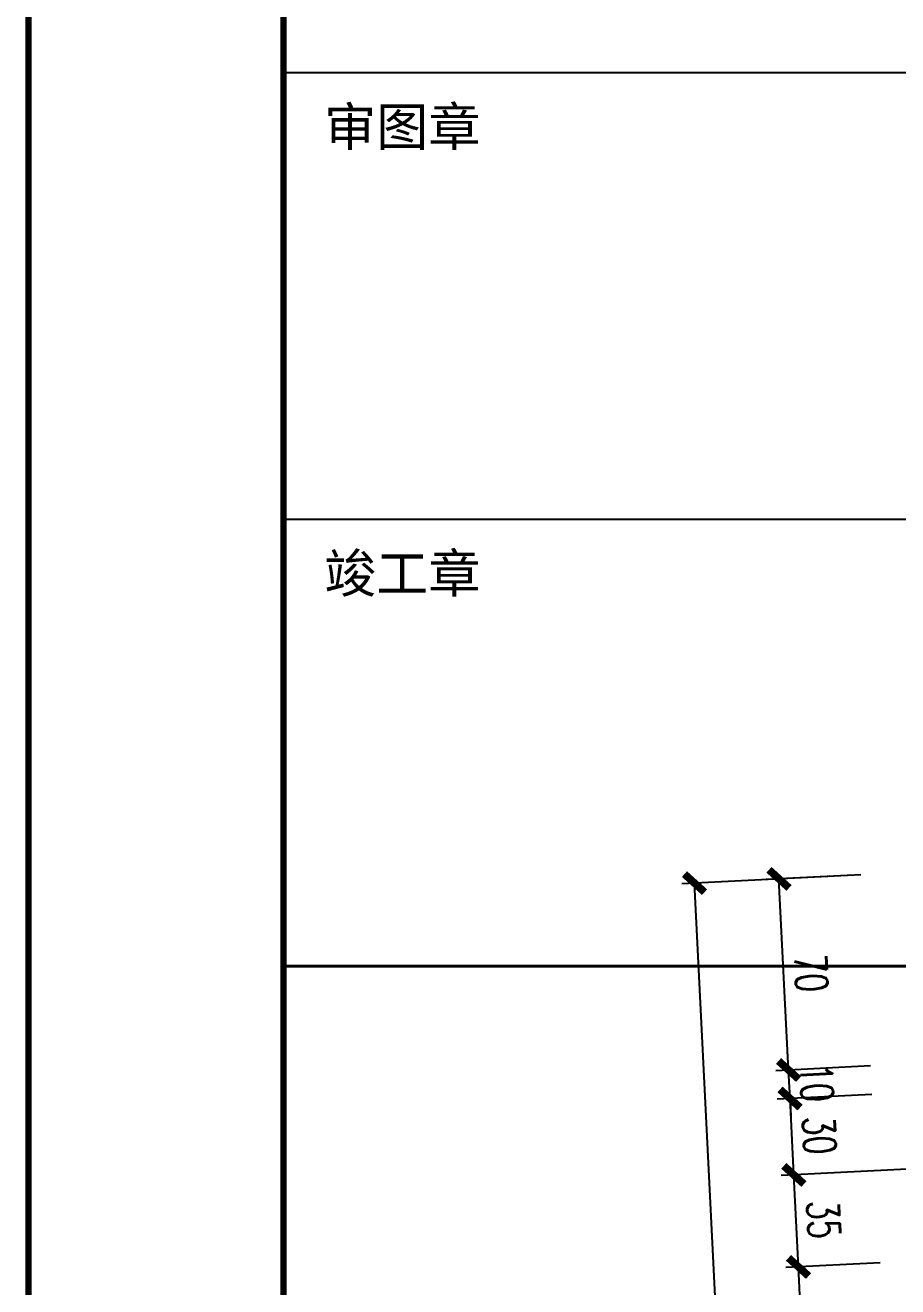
# Model space of a CAD drawing. Extents: x -599358 to 2865263, y -1062760 to 486533.
# Drawn here: x 126063.7 to 126405.9, y -727612.4 to -727118 of the extents above; entities that cross this region are included whole.
import ezdxf
from ezdxf.enums import TextEntityAlignment as Align

# ---------------------------------------------------------------- set-up
doc = ezdxf.new("R2010")
doc.units = 0
doc.layers.add('0-cxFrame', color=155, linetype='Continuous')
doc.layers.add('DIM', color=173, linetype='Continuous')
doc.layers.add('0-cxText', color=131, linetype='Continuous', lineweight=25)
doc.styles.add('cx_tuming', font='simhei.ttf')
doc.styles.add('cx_tuqian1', font='宋体.shx')
doc.styles.add('DHTEXT-1', font='romans.shx', dxfattribs={"width": 0.7, "bigfont": 'chinese.shx'})
doc.styles.add('图框宋体', font='', dxfattribs={"width": 0.75})
doc.styles.add('黑体', font='simhei.ttf')
doc.styles.get('图框宋体').set_extended_font_data('SimSun')
doc.dimstyles.new('ZN5', dxfattribs={"dimscale": 5, "dimtxt": 2.5, "dimasz": 1.5, "dimexe": 1, "dimexo": 2, "dimgap": 0.9, "dimtad": 1, "dimdec": 0, "dimdsep": 46, "dimtxsty": 'DHTEXT-1', "dimblk": 'ARCHTICK', "dimcen": 2.5, "dimclrd": 173, "dimclre": 173, "dimclrt": 7, "dimazin": 2, "dimtfac": 1, "dimtix": 1, "dimtmove": 2, "dimatfit": 3, "dimfxl": 0, "dimarcsym": 0})

# ---------------------------------------------------------------- blocks, each defined once
blk = doc.blocks.new('_ArchTick')
at = {"color": 0, "linetype": 'ByBlock', "const_width": 0.4}
blk.add_lwpolyline([(-0.5, -0.5), (0.5, 0.5)], dxfattribs=at)
blk = doc.blocks.new('*D1848')
at = {"layer": 'Defpoints', "color": 0, "ltscale": 50, "transparency": 16777216}
for p in [(126409.02, -727602.48), (126366.98, -727604.59), (126423.09, -727882.12)]:
    blk.add_point(p, dxfattribs=at)
at = {"layer": 'DIM', "color": 173, "linetype": 'ByBlock', "lineweight": -2, "ltscale": 50, "transparency": 16777216}
for p, q in [((126399.03, -727602.98), (126361.98, -727604.84)), ((126381.05, -727884.24), (126366.98, -727604.59)), ((126413.1, -727882.63), (126376.05, -727884.49))]:
    blk.add_line(p, q, dxfattribs=at)
at = {"layer": 'DIM', "color": 173, "lineweight": -2, "ltscale": 50, "transparency": 16777216, "xscale": 7.499999999999999, "yscale": 7.499999999999999, "zscale": 7.499999999999999}
for p, rotation in [((126366.98, -727604.59), 92.88037755282495), ((126381.05, -727884.24), 272.8803775528249)]:
    blk.add_blockref('_ArchTick', p, dxfattribs=dict(at, rotation=rotation))
at = {"layer": 'DIM', "color": 7, "ltscale": 50, "transparency": 16777216, "insert": (126384.75, -727743.88), "char_height": 12.5, "attachment_point": 5, "rotation": 272.8804, "style": 'DHTEXT-1'}
blk.add_mtext('280', dxfattribs=at)
blk = doc.blocks.new('*D1849')
at = {"layer": 'Defpoints', "color": 0, "ltscale": 50, "transparency": 16777216}
for p in [(126640.64, -727554.68), (126365.16, -727568.54), (126409.02, -727602.48)]:
    blk.add_point(p, dxfattribs=at)
at = {"layer": 'DIM', "color": 173, "linetype": 'ByBlock', "lineweight": -2, "ltscale": 50, "transparency": 16777216}
for p, q in [((126630.65, -727555.18), (126360.17, -727568.79)), ((126366.98, -727604.59), (126365.16, -727568.54)), ((126399.03, -727602.98), (126361.98, -727604.84))]:
    blk.add_line(p, q, dxfattribs=at)
at = {"layer": 'DIM', "color": 173, "lineweight": -2, "ltscale": 50, "transparency": 16777216, "xscale": 7.5, "yscale": 7.5, "zscale": 7.5}
for p, rotation in [((126365.16, -727568.54), 92.88037755283716), ((126366.98, -727604.59), 272.8803775528372)]:
    blk.add_blockref('_ArchTick', p, dxfattribs=dict(at, rotation=rotation))
at = {"layer": 'DIM', "color": 7, "ltscale": 50, "transparency": 16777216, "insert": (126376.8, -727586.03), "char_height": 12.5, "attachment_point": 5, "rotation": 272.8804, "style": 'DHTEXT-1'}
blk.add_mtext('35', dxfattribs=at)
blk = doc.blocks.new('*D1850')
at = {"layer": 'Defpoints', "color": 0, "ltscale": 50, "transparency": 16777216}
for p in [(126363.65, -727538.58), (126405.7, -727536.46), (126640.64, -727554.68)]:
    blk.add_point(p, dxfattribs=at)
at = {"layer": 'DIM', "color": 173, "linetype": 'ByBlock', "lineweight": -2, "ltscale": 50, "transparency": 16777216}
for p, q in [((126395.71, -727536.96), (126358.66, -727538.83)), ((126365.16, -727568.54), (126363.65, -727538.58)), ((126630.65, -727555.18), (126360.17, -727568.79))]:
    blk.add_line(p, q, dxfattribs=at)
at = {"layer": 'DIM', "color": 173, "lineweight": -2, "ltscale": 50, "transparency": 16777216, "xscale": 7.5, "yscale": 7.5, "zscale": 7.5}
for p, rotation in [((126363.65, -727538.58), 92.88037755283716), ((126365.16, -727568.54), 272.8803775528372)]:
    blk.add_blockref('_ArchTick', p, dxfattribs=dict(at, rotation=rotation))
at = {"layer": 'DIM', "color": 7, "ltscale": 50, "transparency": 16777216, "insert": (126375.14, -727553.02), "char_height": 12.5, "attachment_point": 5, "rotation": 272.8804, "style": 'DHTEXT-1'}
blk.add_mtext('30', dxfattribs=at)
blk = doc.blocks.new('*D1851')
at = {"layer": 'Defpoints', "color": 0, "ltscale": 50, "transparency": 16777216}
for p in [(126363.09, -727527.42), (126405.13, -727525.3, 0), (126405.7, -727536.46)]:
    blk.add_point(p, dxfattribs=at)
at = {"layer": 'DIM', "color": 173, "linetype": 'ByBlock', "lineweight": -2, "ltscale": 50, "transparency": 16777216}
for p, q in [((126363.09, -727527.42), (126362.72, -727519.93)), ((126395.15, -727525.81), (126358.1, -727527.67)), ((126363.65, -727538.58), (126363.09, -727527.42)), ((126395.71, -727536.96), (126358.66, -727538.83)), ((126363.65, -727538.58), (126364.03, -727546.07))]:
    blk.add_line(p, q, dxfattribs=at)
at = {"layer": 'DIM', "color": 173, "lineweight": -2, "ltscale": 50, "transparency": 16777216, "xscale": 7.5, "yscale": 7.5, "zscale": 7.5}
for p, rotation in [((126363.09, -727527.42), 272.8803775528372), ((126363.65, -727538.58), 92.88037755283716)]:
    blk.add_blockref('_ArchTick', p, dxfattribs=dict(at, rotation=rotation))
at = {"layer": 'DIM', "color": 7, "ltscale": 50, "transparency": 16777216, "insert": (126374.11, -727532.46), "char_height": 12.5, "attachment_point": 5, "rotation": 272.8804, "style": 'DHTEXT-1'}
blk.add_mtext('10', dxfattribs=at)
blk = doc.blocks.new('*D1852')
at = {"layer": 'Defpoints', "color": 0, "ltscale": 50, "transparency": 16777216}
for p in [(126359.32, -727452.51), (126401.37, -727450.4, 0), (126405.13, -727525.3, 0)]:
    blk.add_point(p, dxfattribs=at)
at = {"layer": 'DIM', "color": 173, "linetype": 'ByBlock', "lineweight": -2, "ltscale": 50, "transparency": 16777216}
for p, q in [((126391.38, -727450.9), (126354.33, -727452.76)), ((126363.09, -727527.42), (126359.32, -727452.51)), ((126395.15, -727525.81), (126358.1, -727527.67))]:
    blk.add_line(p, q, dxfattribs=at)
at = {"layer": 'DIM', "color": 173, "lineweight": -2, "ltscale": 50, "transparency": 16777216, "xscale": 7.5, "yscale": 7.5, "zscale": 7.5}
for p, rotation in [((126359.32, -727452.51), 92.88037755283716), ((126363.09, -727527.42), 272.8803775528372)]:
    blk.add_blockref('_ArchTick', p, dxfattribs=dict(at, rotation=rotation))
at = {"layer": 'DIM', "color": 7, "ltscale": 50, "transparency": 16777216, "insert": (126371.94, -727489.43), "char_height": 12.5, "attachment_point": 5, "rotation": 272.8804, "style": 'DHTEXT-1'}
blk.add_mtext('70', dxfattribs=at)
blk = doc.blocks.new('*D1853')
at = {"layer": 'Defpoints', "color": 0, "ltscale": 50, "transparency": 16777216}
for p in [(126326.19, -727454.18), (126401.37, -727450.4, 0), (126426.61, -727952.03)]:
    blk.add_point(p, dxfattribs=at)
at = {"layer": 'DIM', "color": 173, "linetype": 'ByBlock', "lineweight": -2, "ltscale": 50, "transparency": 16777216}
for p, q in [((126391.38, -727450.9), (126321.2, -727454.43)), ((126351.43, -727955.82), (126326.19, -727454.18)), ((126416.62, -727952.54), (126346.44, -727956.07))]:
    blk.add_line(p, q, dxfattribs=at)
at = {"layer": 'DIM', "color": 173, "lineweight": -2, "ltscale": 50, "transparency": 16777216, "xscale": 7.499999999999999, "yscale": 7.499999999999999, "zscale": 7.499999999999999}
for p, rotation in [((126326.19, -727454.18), 92.88037755282656), ((126351.43, -727955.82), 272.8803775528266)]:
    blk.add_blockref('_ArchTick', p, dxfattribs=dict(at, rotation=rotation))
at = {"layer": 'DIM', "color": 7, "ltscale": 50, "transparency": 16777216, "insert": (126349.55, -727704.46), "char_height": 12.5, "attachment_point": 5, "rotation": 272.8804, "style": 'DHTEXT-1'}
blk.add_mtext('495', dxfattribs=at)
blk = doc.blocks.new('zjcx_lan_xinxi(Dragon)')
for p, q in [((7000, -13700), (0, -13700)), ((7000, -17200), (0, -17200))]:
    blk.add_line(p, q)
at = {"const_width": 25}
blk.add_lwpolyline([(0, -20700), (7000, -20700), (7000, 0), (0, 0)], close=True, dxfattribs=at)
for points in [[(0, -20700), (7000, -20700), (7000, -3200)], [(0, -20700), (7000, -20700)]]:
    blk.add_lwpolyline(points, dxfattribs=at)
at = {"style": '图框宋体'}
for s, p in [('审图章', (318.3, -14271.2)), ('竣工章', (318.3, -17771.2))]:
    blk.add_text(s, height=300, dxfattribs=at).set_placement(p)
blk = doc.blocks.new('T-信息(Dragon)')
at = {"layer": '0-cxFrame'}
blk.add_blockref('zjcx_lan_xinxi(Dragon)', (0, 0), dxfattribs=at)
blk = doc.blocks.new('TK22.A2 L(Dragon)')
at = {"layer": '0-cxFrame', "color": 7, "const_width": 0.5}
blk.add_lwpolyline([(0, 0), (-594, 0), (-594, 420), (0, 420)], close=True, dxfattribs=at)
at = {"layer": '0-cxFrame', "const_width": 0.5}
blk.add_lwpolyline([(-80, 10), (-574, 10), (-574, 410), (-80, 410)], close=True, dxfattribs=at)
at = {"layer": '0-cxFrame', "xscale": 0.01, "yscale": 0.01, "zscale": 0.01}
blk.add_blockref('T-信息(Dragon)', (-574, 410), dxfattribs=at)
at = {"style": '黑体', "flags": 4}
blk.add_attdef('图幅', text='', height=3.3, dxfattribs=at).set_placement((-40, 3), align=Align.RIGHT)
at = {"layer": '0-cxText', "flags": 4}
for tag, height, style, p in [('建设单位', 3.5, 'cx_tuming', (-45, 240)), ('项目名称', 3.5, 'cx_tuming', (-45, 210)), ('子项名称', 3.5, 'cx_tuming', (-45, 180)), ('工程编号', 3.3, 'cx_tuqian1', (-35, 165)), ('图名1', 3.5, 'cx_tuming', (-45, 87)), ('图名2', 3.5, 'cx_tuming', (-45, 79)), ('图名3', 3.5, 'cx_tuming', (-45, 71)), ('出图日期', 3.3, 'cx_tuqian1', (-39, 60)), ('专业', 3.3, 'cx_tuqian1', (-55, 52)), ('图号', 3.3, 'cx_tuqian1', (-55, 44)), ('版次', 3.3, 'cx_tuqian1', (-20, 44))]:
    blk.add_attdef(tag, text='', height=height, dxfattribs=dict(at, style=style)).set_placement(p, align=Align.MIDDLE)
at = {"layer": 'Defpoints', "color": 6, "flags": 4}
for tag, height, style, p in [('tufu', 3.3, '黑体', (-12, 12)), ('dwfname', 4, 'cx_tuqian1', (-80, 3))]:
    blk.add_attdef(tag, text='', height=height, dxfattribs=dict(at, style=style)).set_placement(p, align=Align.RIGHT)

msp = doc.modelspace()

# ---------------------------------------------------------------- block references
at = {"layer": '0-cxFrame', "xscale": 5, "yscale": 5, "zscale": 5}
msp.add_blockref('TK22.A2 L(Dragon)', (129034.99, -728501.71), dxfattribs=at)

# ---------------------------------------------------------------- dimensions: what is measured, and where the dimension line sits
at = {"layer": 'DIM', "ltscale": 50}
dim = msp.add_aligned_dim(p1=(126426.61, -727952.03, 0), p2=(126401.37, -727450.4, 0), distance=75.27, text='495', dimstyle='ZN5', dxfattribs=at)
dim.commit()
dim.dimension.update_dxf_attribs({"geometry": '*D1853', "text_midpoint": (126349.55, -727704.46, 0)})
for base, p1, p2, text, picture, middle in [((126359.32, -727452.51, 0), (126405.13, -727525.3, 0), (126401.37, -727450.4, 0), '70', '*D1852', (126371.94, -727489.43, 0)), ((126363.09, -727527.42, 0), (126405.7, -727536.46, 0), (126405.13, -727525.3, 0), '10', '*D1851', (126374.11, -727532.46, 0)), ((126365.16, -727568.54, 0), (126409.02, -727602.48, 0), (126640.64, -727554.68, 0), '35', '*D1849', (126376.8, -727586.03, 0))]:
    dim = msp.add_linear_dim(base=base, p1=p1, p2=p2, angle=272.8804, text=text, dimstyle='ZN5', dxfattribs=at)
    dim.commit()
    dim.dimension.update_dxf_attribs({"geometry": picture, "text_midpoint": middle})
dim = msp.add_linear_dim(base=(126363.65, -727538.58, 0), p1=(126640.64, -727554.68, 0), p2=(126405.7, -727536.46, 0), angle=272.8804, dimstyle='ZN5', dxfattribs=at)
dim.commit()
dim.dimension.update_dxf_attribs({"geometry": '*D1850', "text_midpoint": (126375.14, -727553.02, 0)})
dim = msp.add_aligned_dim(p1=(126423.09, -727882.12, 0), p2=(126409.02, -727602.48, 0), distance=42.1, dimstyle='ZN5', dxfattribs=at)
dim.commit()
dim.dimension.update_dxf_attribs({"geometry": '*D1848', "text_midpoint": (126384.75, -727743.88, 0)})

doc.saveas('drawing.dxf')
